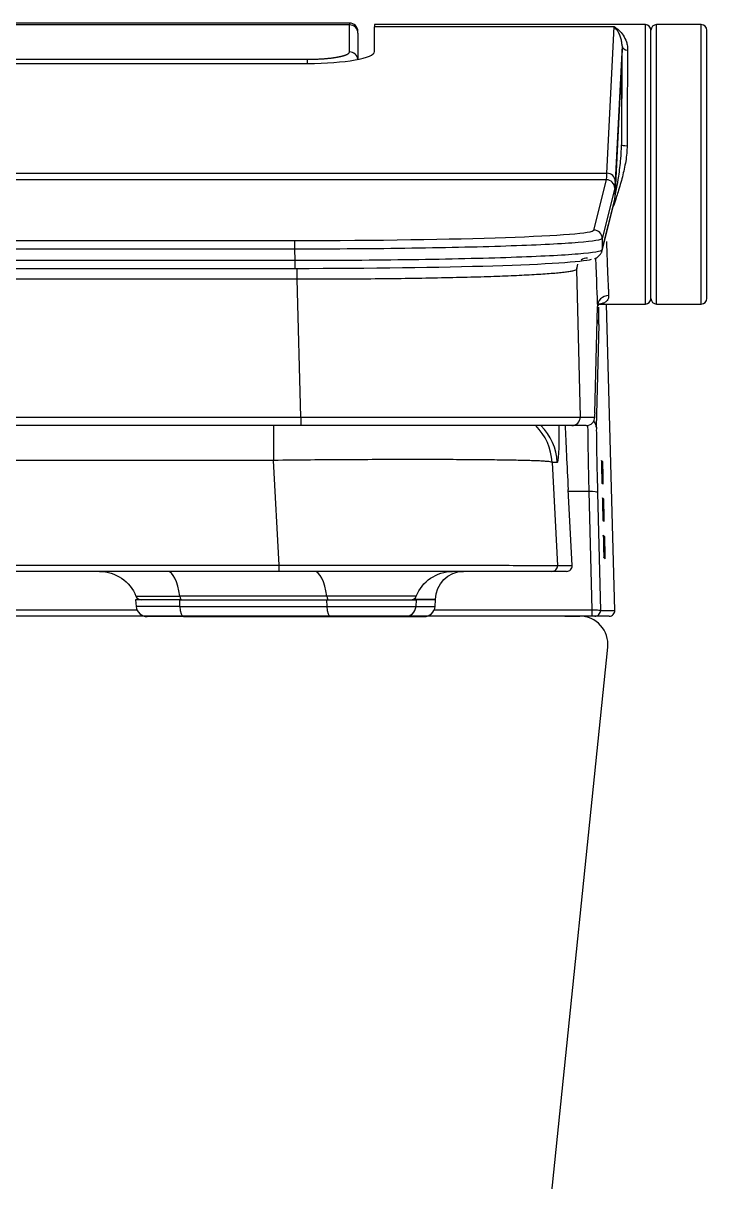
# Model space of a CAD drawing. Extents: x 612 to 6849, y -547 to 2005.
# Drawn here: x 5706.2 to 5828.6, y 98.2 to 305.6 of the extents above; entities that cross this region are included whole.
import ezdxf

# ---------------------------------------------------------------- set-up
doc = ezdxf.new("R2010")
doc.units = 0
doc.header["$LTSCALE"] = 20
doc.header["$MEASUREMENT"] = 0
doc.layers.add('1', color=7, linetype='CONTINUOUS')

msp = doc.modelspace()

# ---------------------------------------------------------------- linework, layer by layer
at = {"layer": '1', "color": 7, "linetype": 'Continuous'}
for p, q in [((5764.59, 305.58), (5460.54, 305.58)), ((5764.59, 305.27), (5460.54, 305.27)), ((5764.59, 305.58), (5764.59, 305.27)), ((5764.59, 300.44), (5764.59, 305.27)), ((5817.56, 305.32), (5769.09, 305.32)), ((5769.09, 305.32), (5769.09, 304.94)), ((5769.09, 300.49), (5769.09, 304.94)), ((5811.98, 304.94), (5769.09, 304.94)), ((5810.68, 278.72), (5811.98, 304.94)), ((5817.56, 255.32), (5817.56, 305.32)), ((5827.56, 305.32), (5819.56, 305.32)), ((5819.56, 255.32), (5819.56, 305.32)), ((5827.56, 255.32), (5827.56, 305.32)), ((5766.09, 303.8), (5766.09, 304.08)), ((5766.09, 303.8), (5766.09, 299.09)), ((5818.56, 256.32), (5818.56, 304.32)), ((5818.56, 304.32), (5818.56, 304.32)), ((5818.56, 256.32), (5818.56, 304.32)), ((5828.56, 256.32), (5828.56, 304.32)), ((5813.39, 301.54), (5812.18, 277.25)), ((5468.04, 299.12), (5757.09, 299.12)), ((5757.09, 298.37), (5757.09, 299.12)), ((5468.04, 298.37), (5757.09, 298.37)), ((5812.19, 275.39), (5813.22, 296.12)), ((5812.2, 275.46), (5813.22, 296.2)), ((5813.27, 293.12), (5813.29, 283.79)), ((5414.45, 278.72), (5810.68, 278.72)), ((5810.58, 277.56), (5414.54, 277.56)), ((5808.33, 268.55), (5810.58, 277.56)), ((5812.08, 276.06), (5809.83, 267.05)), ((5809.83, 265.05), (5812.08, 274.02)), ((5809.79, 264.68), (5812.03, 273.66)), ((5811.82, 272.78), (5811.82, 272.82)), ((5470.29, 266.7), (5754.83, 266.7)), ((5754.83, 265.14), (5754.83, 266.7)), ((5809.83, 267.05), (5809.83, 265.05)), ((5754.83, 265.14), (5470.29, 265.14)), ((5754.84, 263.15), (5754.83, 265.14)), ((5470.29, 263.15), (5754.84, 263.15)), ((5470.29, 261.7), (5754.84, 261.7)), ((5754.84, 261.7), (5754.84, 263.15)), ((5754.84, 261.7), (5754.84, 261.7)), ((5755.24, 259.74), (5755.24, 261.7)), ((5805.42, 262.44), (5805.21, 261.49)), ((5805.21, 261.49), (5805.9, 235.1)), ((5755.24, 259.74), (5469.89, 259.74)), ((5755.89, 235.06), (5755.24, 259.74)), ((5809.15, 255.32), (5817.56, 255.32)), ((5812.09, 200.5), (5810.6, 255.32)), ((5819.56, 255.32), (5827.56, 255.32)), ((5808.54, 235.84), (5808.99, 254.88)), ((5808.54, 235.76), (5808.99, 254.87)), ((5809.21, 251.68), (5808.78, 233.26)), ((5469.24, 235.06), (5755.89, 235.06)), ((5755.89, 235.06), (5755.89, 233.56)), ((5805.9, 235.1), (5808.49, 235.1)), ((5755.89, 233.56), (5469.24, 233.56)), ((5751.01, 233.56), (5751.01, 227.34)), ((5804.4, 233.56), (5755.89, 233.56)), ((5806.99, 233.56), (5804.4, 233.56)), ((5751.01, 227.34), (5474.12, 227.34)), ((5751.98, 208.56), (5751.01, 227.34)), ((5800.86, 226.99), (5801.82, 208.52)), ((5801.79, 226.99), (5800.86, 226.99)), ((5809.68, 227.29), (5809.92, 227.09)), ((5804.44, 208.52), (5803.75, 222.1)), ((5809.77, 223.52), (5809.85, 223.46)), ((5810.03, 223.09), (5809.79, 223.29)), ((5807.49, 221.76), (5803.76, 221.76)), ((5808.02, 200.59), (5807.49, 221.76)), ((5808.99, 221.61), (5808.99, 221.52)), ((5808.99, 221.52), (5809.52, 200.5)), ((5809.86, 220.62), (5810.1, 220.42)), ((5809.95, 216.85), (5810.02, 216.78)), ((5810.2, 216.41), (5809.96, 216.61)), ((5810.03, 213.95), (5810.27, 213.74)), ((5810.12, 210.17), (5810.2, 210.11)), ((5810.38, 209.74), (5810.14, 209.94)), ((5473.15, 208.56), (5751.98, 208.56)), ((5751.98, 207.47), (5473.15, 207.47)), ((5751.98, 207.47), (5751.98, 208.56)), ((5800.82, 207.47), (5751.98, 207.47)), ((5803.45, 207.47), (5800.82, 207.47)), ((5801.82, 208.52), (5804.44, 208.52)), ((5726.29, 202.38), (5726.39, 201.21)), ((5734.19, 202.38), (5726.29, 202.38)), ((5726.36, 203.02), (5734.21, 203.02)), ((5734.22, 201.21), (5726.39, 201.21)), ((5734.22, 201.21), (5734.19, 202.38)), ((5734.19, 202.38), (5760.5, 202.38)), ((5760.52, 203.02), (5734.21, 203.02)), ((5734.22, 201.21), (5760.53, 201.21)), ((5760.5, 202.38), (5760.53, 201.21)), ((5760.5, 202.38), (5776.6, 202.38)), ((5776.53, 203.02), (5760.52, 203.02)), ((5760.53, 201.21), (5776.5, 201.21)), ((5780.01, 202.47), (5776.01, 202.47)), ((5776.5, 201.21), (5776.6, 202.38)), ((5776.5, 201.21), (5779.91, 201.21)), ((5780.01, 202.38), (5776.6, 202.38)), ((5779.91, 201.21), (5780.01, 202.38)), ((5780.01, 202.38), (5780.01, 202.47)), ((5727.8, 199.47), (5497.33, 199.47)), ((5498.58, 200.59), (5726.55, 200.59)), ((5803.17, 199.47), (5612.56, 199.47)), ((5734.9, 199.38), (5728.39, 199.38)), ((5734.9, 199.38), (5761.22, 199.38)), ((5761.22, 199.38), (5774.51, 199.38)), ((5774.51, 199.38), (5777.92, 199.38)), ((5808.02, 199.47), (5778.5, 199.47)), ((5779.75, 200.59), (5808.02, 200.59)), ((5803.17, 199.47), (5805.81, 199.47)), ((5808.02, 199.47), (5808.02, 200.59)), ((5808.52, 199.47), (5808.02, 199.47)), ((5811.09, 199.47), (5808.52, 199.47)), ((5809.52, 200.5), (5812.09, 200.5)), ((5797.47, 64.27), (5810.81, 193.92))]:
    msp.add_line(p, q, dxfattribs=at)
for centre, radius, start, end in [((5764.59, 304.08), 1.5, 0, 90), ((5817.56, 304.32), 1, 0, 90), ((5819.56, 304.32), 1, 90, 180), ((5827.56, 304.32), 1, 0, 90), ((5817.56, 256.32), 1, 270, 0), ((5819.56, 256.32), 1, 180, 270), ((5827.56, 256.32), 1, 270, 0), ((5727.29, 203.38), 1, 201.3525, 270), ((5728.39, 201.38), 2, 185, 270), ((5774.51, 201.38), 2, 270, 355), ((5775.6, 203.38), 1, 270, 338.6475), ((5777.92, 201.38), 2, 270, 355)]:
    msp.add_arc(centre, radius, start, end, dxfattribs=at)
at = {"layer": '1', "color": 7, "linetype": 'Continuous', "extrusion": (-6.12323e-17, 0, -1)}
for centre, radius, start, end in [((-5719.84, 200.47), 7, 90, 158.6475), ((-5783.05, 200.47), 7, 21.3525, 90), ((-5785.01, 202.47), 5, 0, 90)]:
    msp.add_arc(centre, radius, start, end, dxfattribs=at)
at = {"layer": '1', "color": 7, "linetype": 'Continuous'}
for centre, major_axis, ratio, start_param, end_param in [((5764.59, 303.8), (1.5, 0), 0.984808, 0, 1.570796), ((5813.52, 280.32), (0, 26), 0.008727, 0.616313, 1.436963), ((5814.39, 301.54), (-1, 0.012), 0.815994, 0.015097, 1.580849), ((5757.09, 300.49), (12, 0), 0.176327, 4.712389, 6.283185), ((5764.59, 298.96), (1.5, 0), 0.984808, 0.08308, 1.570796), ((5813.23, 291.77), (0, 4.5), 0.008727, 5.018803, 6.457718), ((5811.72, 296.2), (-1.5, 0.07), 0.984771, 3.141593, 3.191808), ((5811.77, 293.12), (-1.5, 0), 0.301641, 2.610817, 3.13244), ((5814.29, 283.79), (-1, 0.001), 0.133434, 0.008805, 1.570953), ((5810.68, 277.25), (1.5, -0.07), 0.984771, 0.050216, 1.619497), ((5810.58, 276.06), (1.46, -0.36), 0.999353, 0.245041, 1.815533), ((5812.06, 357.51), (0, 81.5), 0.008727, 3.176499, 3.316126), ((5810.58, 274.02), (1.46, -0.36), 0.999353, 6.283184, 6.528227), ((5812.05, 372.46), (0, 98.5), 0.008727, 3.176499, 3.316126), ((5810.7, 275.46), (1.5, -0.07), 0.984771, 0, 0.050216), ((5754.83, 268.56), (53.5, 0), 0.034899, 4.712389, 6.274464), ((5808.33, 267.05), (1.46, -0.36), 0.999353, 0.245041, 1.815533), ((5754.84, 263.57), (53.5, 0), 0.034899, 4.712389, 6.16053), ((5807.21, 261.54), (-1.95, 0.44), 0.99936, 4.932346, 5.547892), ((5808.4, 280.27), (-0.71, 27), 0.008721, 2.236778, 2.793914), ((5808.33, 265.05), (1.46, -0.36), 0.999353, 6.215062, 6.283184), ((5808.33, 265.05), (1.46, -0.36), 0.999353, 6.283184, 6.528227), ((5807.21, 261.54), (-1.95, 0.44), 0.99936, 6.283183, 6.529611), ((5810.98, 254.94), (2, 0.1), 0.940106, 1.523558, 3.115999), ((5808.49, 277.78), (-0.69, 26.5), 0.008721, 3.315897, 3.661145), ((5807.71, 251.64), (1.5, -0.03), 0.9848, 0.050245, 0.645119), ((5804.4, 235.06), (0, 1.5), 0.999962, 3.141593, 4.738569), ((5806.99, 235.06), (0, 1.5), 0.999962, 3.141593, 4.738569), ((5807.28, 233.22), (1.5, -0.03), 0.9848, 0.050245, 0.858242), ((5807.22, 283.6), (-1.27, 48.5), 0.008721, 3.141364, 3.315897), ((5807.04, 235.8), (1.5, -0.03), 0.9848, 6.283165, 6.33343), ((5790.88, 226.47), (0, -10), 0.999962, 1.623156, 2.359052), ((5791.8, 226.47), (0, -10), 0.999962, 1.623156, 2.359052), ((5775.06, 736.99), (-26.73, 510), 0.008703, 3.141136, 3.301794), ((5804.03, 219.79), (-1, 19), 0.008703, 0.759402, 1.448167), ((5809.15, 219.97), (-0.35, 13.5), 0.008721, 0.174305, 1.448395), ((5809.73, 225.29), (-0.05, 2), 0.006534, 6.277405, 9.418997), ((5809.18, 227.28), (0.321, 0.383), 0.999932, 5.324461, 5.436668), ((5809.42, 227.08), (0.321, 0.383), 0.999932, 4.400658, 5.436668), ((5809.98, 225.09), (-0.05, 2), 0.006534, 3.135812, 6.277405), ((5809.29, 223.28), (0.321, 0.383), 0.999932, 5.436668, 5.545498), ((5809.53, 223.07), (0.321, 0.383), 0.999932, 5.436668, 6.283185), ((5807.49, 221.57), (-1.5, -0.04), 0.121831, 3.150382, 4.709329), ((5809.91, 218.62), (-0.05, 2), 0.006534, 6.277405, 9.418997), ((5809.36, 220.61), (0.321, 0.383), 0.999932, 5.324461, 5.436668), ((5809.6, 220.4), (0.321, 0.383), 0.999932, 4.400658, 5.436668), ((5810.15, 218.41), (-0.05, 2), 0.006534, 3.135812, 6.277405), ((5809.46, 216.6), (0.321, 0.383), 0.999932, 5.436668, 5.545498), ((5809.7, 216.4), (0.321, 0.383), 0.999932, 5.436668, 6.283185), ((5810.08, 211.94), (-0.05, 2), 0.006534, 6.277405, 9.418997), ((5809.53, 213.93), (0.321, 0.383), 0.999932, 5.324461, 5.436668), ((5809.77, 213.73), (0.321, 0.383), 0.999932, 4.400658, 5.436668), ((5810.32, 211.74), (-0.05, 2), 0.006534, 3.135812, 6.277405), ((5809.64, 209.93), (0.321, 0.383), 0.999932, 5.436668, 5.545498), ((5809.88, 209.73), (0.321, 0.383), 0.999932, 5.436668, 6.283185), ((5731.98, 200.47), (0, -7), 0.34202, 1.943468, 3.141593), ((5758.29, 200.47), (0, -7), 0.34202, 1.943468, 3.141593), ((5800.82, 208.47), (0, -1), 0.999962, 0, 1.623156), ((5803.45, 208.47), (0, -1), 0.999962, 0, 1.623156), ((5734.53, 203.38), (0, -1), 0.34202, 5.085061, 6.283185), ((5734.9, 201.38), (0, -2), 0.34202, 4.799655, 6.283185), ((5760.84, 203.38), (0, -1), 0.34202, 5.085061, 6.283185), ((5761.22, 201.38), (0, -2), 0.34202, 4.799655, 6.283185), ((5805.81, 194.44), (0, -5.03), 0.999962, 1.466077, 3.141593), ((5808.52, 200.47), (0, -1), 0.999962, 0, 1.596976), ((5811.09, 200.47), (0, -1), 0.999962, 0, 1.596976)]:
    msp.add_ellipse(centre, major_axis=major_axis, ratio=ratio, start_param=start_param, end_param=end_param, dxfattribs=at)
for points, knots in [([(5813.39, 301.54), (5813.38, 301.76), (5813.36, 302.25), (5813.19, 302.95), (5812.92, 303.65), (5812.51, 304.36), (5812.18, 304.73), (5811.98, 304.94)], [0, 0, 0, 0, 0.139577, 0.306195, 0.499952, 0.70495, 1, 1, 1, 1]), ([(5811.98, 304.94), (5812.15, 304.84), (5812.43, 304.67), (5812.98, 304.2), (5813.6, 303.47), (5814.11, 302.46), (5814.36, 301.51), (5814.38, 300.98), (5814.39, 300.72)], [0, 0, 0, 0, 0.148139, 0.249812, 0.500076, 0.749769, 0.879437, 1, 1, 1, 1]), ([(5814.39, 300.72), (5814.38, 300.23), (5814.37, 299.26), (5814.35, 297.58), (5814.34, 295.8), (5814.33, 293.9), (5814.32, 291.93), (5814.31, 289.9), (5814.3, 287.84), (5814.29, 285.76), (5814.29, 284.35), (5814.29, 283.66)], [0, 0, 0, 0, 0.119373, 0.236681, 0.351924, 0.465101, 0.576212, 0.685257, 0.792237, 0.897151, 1, 1, 1, 1]), ([(5814.29, 283.66), (5814.28, 283.21), (5814.25, 282.27), (5813.99, 280.4), (5813.47, 278.07), (5812.84, 275.91), (5812.28, 274.15), (5811.99, 273.29), (5811.82, 272.78)], [0, 0, 0, 0, 0.120561, 0.250223, 0.499921, 0.750198, 0.85185, 1, 1, 1, 1]), ([(5812.18, 274.66), (5812.26, 275.09), (5812.47, 276.26), (5812.84, 278.46), (5813.2, 281.08), (5813.26, 282.96), (5813.29, 283.79)], [0, 0, 0, 0, 0.144569, 0.393417, 0.733579, 1, 1, 1, 1]), ([(5809.83, 267.05), (5809.77, 266.8), (5808.29, 266.55), (5802.73, 266.09), (5798.64, 265.88), (5788.47, 265.53), (5782.39, 265.39), (5769.15, 265.19), (5761.99, 265.14), (5754.83, 265.14)], [0, 0, 0, 0, 0.25, 0.25, 0.5, 0.5, 0.75, 0.75, 1, 1, 1, 1]), ([(5810.59, 266.49), (5810.59, 266.45), (5810.62, 265.81), (5810.66, 264.64), (5810.71, 263.08), (5810.76, 261.72), (5810.81, 260.53), (5810.85, 259.5), (5810.89, 258.64), (5810.93, 257.91), (5810.96, 257.3), (5810.98, 256.97), (5810.98, 256.82)], [0, 0, 0, 0, 0.008826, 0.145058, 0.274766, 0.397949, 0.514606, 0.624738, 0.728343, 0.825422, 0.915975, 1, 1, 1, 1]), ([(5754.84, 263.15), (5761.99, 263.15), (5769.15, 263.2), (5782.39, 263.39), (5788.47, 263.53), (5798.64, 263.88), (5802.73, 264.09), (5808.29, 264.55), (5809.77, 264.8), (5809.83, 265.05)], [0, 0, 0, 0, 0.25, 0.25, 0.5, 0.5, 0.75, 0.75, 1, 1, 1, 1]), ([(5805.21, 261.49), (5805.18, 261.45), (5805.11, 261.37), (5804.71, 261.24), (5804.11, 261.12), (5803.28, 261.01), (5802.25, 260.89), (5801.04, 260.78), (5799.64, 260.68), (5798.08, 260.58), (5796.37, 260.48), (5794.52, 260.39), (5792.55, 260.31), (5789.7, 260.2), (5785.74, 260.08), (5780.42, 259.96), (5774.61, 259.86), (5768.41, 259.79), (5761.91, 259.75), (5757.47, 259.74), (5755.24, 259.74)], [0, 0, 0, 0, 0.044628, 0.088719, 0.132274, 0.175293, 0.217776, 0.259724, 0.301136, 0.342014, 0.382356, 0.422164, 0.461437, 0.500177, 0.581116, 0.662997, 0.745823, 0.829598, 0.914323, 1, 1, 1, 1]), ([(5810.98, 256.82), (5810.98, 256.66), (5810.96, 256.33), (5810.73, 255.93), (5810.36, 255.6), (5809.88, 255.39), (5809.5, 255.33), (5809.33, 255.32)], [0, 0, 0, 0, 0.170582, 0.361195, 0.573208, 0.807614, 1, 1, 1, 1]), ([(5755.89, 235.06), (5757.09, 235.06), (5759.46, 235.07), (5762.93, 235.07), (5766.25, 235.07), (5769.39, 235.08), (5772.36, 235.08), (5775.14, 235.08), (5777.74, 235.08), (5780.16, 235.09), (5782.4, 235.09), (5784.47, 235.09), (5786.36, 235.09), (5788.08, 235.09), (5789.66, 235.09), (5792.28, 235.09), (5795.69, 235.09), (5799.4, 235.1), (5802.29, 235.1), (5804.34, 235.1), (5805.62, 235.1), (5805.81, 235.1), (5805.9, 235.1)], [0, 0, 0, 0, 0.046326, 0.091021, 0.134086, 0.175521, 0.215326, 0.2535, 0.290043, 0.324957, 0.358239, 0.389891, 0.419913, 0.448303, 0.475063, 0.500193, 0.587345, 0.672956, 0.757026, 0.839556, 0.920547, 1, 1, 1, 1]), ([(5807.49, 221.76), (5807.48, 222.39), (5807.45, 223.64), (5807.41, 225.44), (5807.38, 227.11), (5807.35, 228.65), (5807.33, 230.03), (5807.31, 231.25), (5807.3, 232.3), (5807.29, 233.09), (5807.28, 233.51), (5807.28, 233.67)], [0, 0, 0, 0, 0.123688, 0.245008, 0.363961, 0.480546, 0.594764, 0.706615, 0.8161, 0.92322, 1, 1, 1, 1]), ([(5800.86, 226.99), (5800.83, 227.01), (5800.76, 227.05), (5800.34, 227.11), (5799.72, 227.17), (5798.87, 227.22), (5797.83, 227.26), (5796.6, 227.3), (5795.2, 227.34), (5793.64, 227.37), (5791.94, 227.39), (5790.11, 227.42), (5788.17, 227.44), (5785.34, 227.46), (5781.37, 227.48), (5776.01, 227.49), (5770.2, 227.48), (5764.02, 227.45), (5757.59, 227.41), (5753.2, 227.36), (5751.01, 227.34)], [0, 0, 0, 0, 0.045456, 0.090227, 0.134313, 0.177714, 0.220433, 0.262468, 0.303821, 0.344493, 0.384484, 0.423795, 0.462427, 0.50038, 0.582345, 0.66482, 0.747815, 0.831337, 0.915396, 1, 1, 1, 1]), ([(5751.98, 208.56), (5753.18, 208.56), (5755.58, 208.56), (5759.15, 208.57), (5762.67, 208.57), (5766.13, 208.57), (5769.5, 208.58), (5772.77, 208.58), (5775.92, 208.58), (5778.95, 208.58), (5781.83, 208.57), (5784.55, 208.57), (5788.6, 208.57), (5793.51, 208.56), (5797.62, 208.55), (5800.09, 208.54), (5801.5, 208.54), (5801.71, 208.53), (5801.82, 208.52)], [0, 0, 0, 0, 0.04625, 0.092332, 0.138248, 0.184001, 0.229592, 0.275023, 0.320297, 0.365415, 0.410381, 0.455195, 0.499861, 0.622764, 0.749601, 0.829045, 0.91251, 1, 1, 1, 1]), ([(5808.02, 200.59), (5808.19, 200.59), (5808.55, 200.6), (5809.04, 200.58), (5809.43, 200.55), (5809.49, 200.51), (5809.52, 200.5)], [0, 0, 0, 0, 0.217207, 0.456299, 0.717245, 1, 1, 1, 1])]:
    msp.add_open_spline(points, degree=3, knots=knots, dxfattribs=at)
for points, degree in [([(5757.09, 299.12), (5757.83, 299.12), (5759.28, 299.17), (5760.65, 299.27), (5761.87, 299.41), (5762.92, 299.6), (5763.74, 299.81), (5764.3, 300.06), (5764.59, 300.31), (5764.59, 300.44)], 2), ([(5810.58, 277.56), (5810.62, 277.69), (5810.65, 278.08), (5810.68, 278.72)], 3), ([(5808.46, 263.45), (5809.05, 263.52), (5809.77, 264.61)], 2), ([(5808.95, 254.8), (5809.34, 255.4), (5809.31, 255.4)], 2)]:
    msp.add_open_spline(points, degree=degree, dxfattribs=at)

doc.saveas('drawing.dxf')
